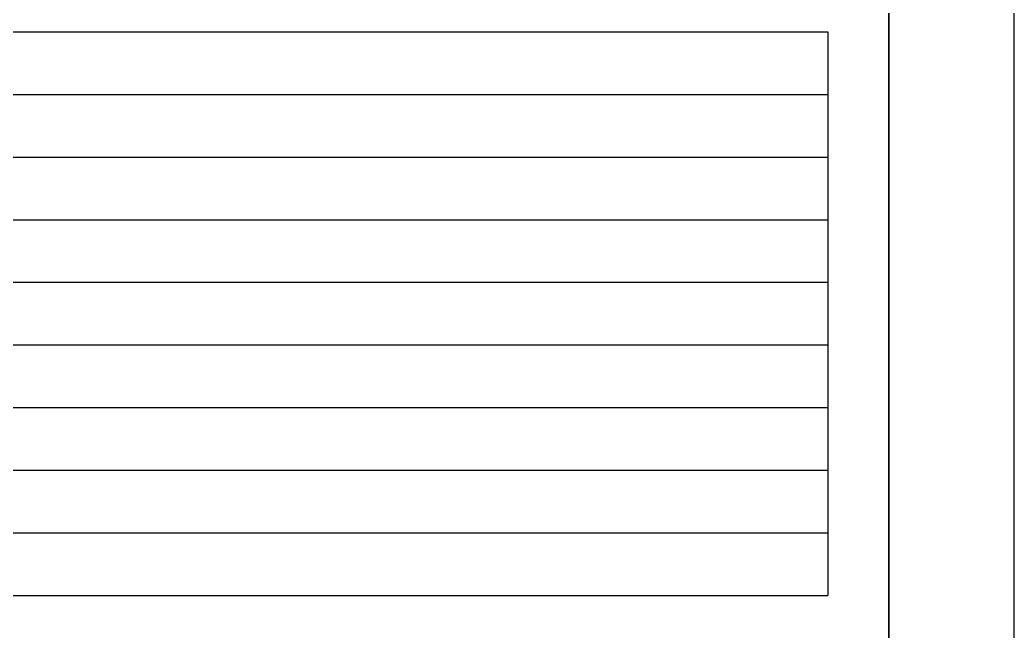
# Model space of a CAD drawing. Extents: x 0 to 1189, y 0 to 841.
# Drawn here: x 1109.6 to 1189, y 119.1 to 168 of the extents above; entities that cross this region are included whole.
import ezdxf

# ---------------------------------------------------------------- set-up
doc = ezdxf.new("R2010")
doc.units = 0
for name, color, linetype in [('CARTOUCHE', 7, 'Continuous'), ('WBS_FORM', 7, 'Continuous'), ('WBS_FORM_NOPRINT', 7, 'Continuous')]:
    doc.layers.add(name, color=color, linetype=linetype)

msp = doc.modelspace()

# ---------------------------------------------------------------- linework, layer by layer
at = {"layer": 'CARTOUCHE'}
for p, q in [((1179, 210.467), (1179, 10)), ((1003.865, 167), (1174.135, 167)), ((1174.135, 167), (1174.135, 122)), ((1003.865, 162), (1174.135, 162)), ((1003.865, 157), (1174.135, 157)), ((1003.865, 152), (1174.135, 152)), ((1003.865, 147), (1174.135, 147)), ((1003.865, 142), (1174.135, 142)), ((1003.865, 137), (1174.135, 137)), ((1003.865, 132), (1174.135, 132)), ((1003.865, 127), (1174.135, 127)), ((1003.865, 122), (1174.135, 122)), ((1063.034, 121.997), (1174.135, 121.997))]:
    msp.add_line(p, q, dxfattribs=at)
at = {"layer": 'WBS_FORM'}
msp.add_lwpolyline([(10, 10), (1179, 10), (1179, 831), (10, 831)], close=True, dxfattribs=at)
at = {"layer": 'WBS_FORM_NOPRINT'}
msp.add_lwpolyline([(0, 0), (1189, 0), (1189, 841), (0, 841)], close=True, dxfattribs=at)

doc.saveas('drawing.dxf')
